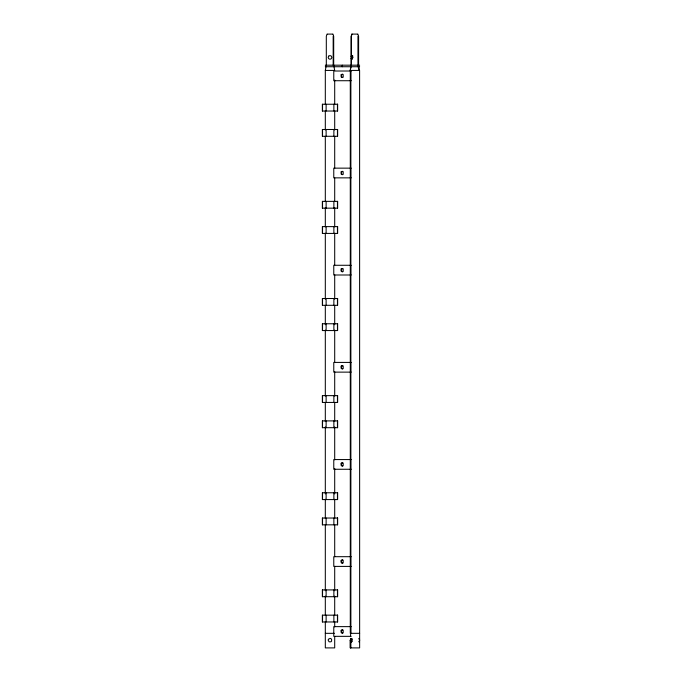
<?xml version="1.0" encoding="UTF-8"?>
<svg xmlns="http://www.w3.org/2000/svg" width="682" height="682" viewBox="0 0 682 682"><rect width="100%" height="100%" fill="white"/><g stroke="black" fill="none" stroke-linecap="round" stroke-linejoin="round"><path stroke-width="1.02" d="M350.343 647.9L350.343 640.1L350.88 638.395L352.125 640.228L350.88 642.06L350.292 640.1L350.94 638.395M350.872 647.9L350.872 639.315L351.392 638.395M351.869 34.1L351.17 36.317L351.17 65.182L350.173 70.425L359.602 70.425L359.644 647.9L350.292 647.9L350.292 640.355M359.602 640.1L359.013 638.395L359.644 640.1L359.047 642.06L359.602 640.355M359.644 633.331L350.292 633.331L350.292 70.425L351.29 65.182L351.29 36.317L351.98 34.1M358.604 36.317L358.604 65.182L359.491 70.425M357.914 34.1L358.493 36.317L358.493 65.182M351.17 56.367L351.622 55.566L353.029 57.416L351.622 59.257L351.17 58.456M351.29 56.367L351.75 55.566M325.314 104.482L325.314 70.425L326.311 65.182L326.311 36.317L327.019 34.1M342.773 271.794L341.75 271.308L341.332 270.14L341.759 268.972L342.773 268.486M342.773 563.196L341.759 562.718L341.332 561.55L341.75 560.382L342.773 559.896M341.341 561.55L341.759 560.382M352.449 641.157L351.392 642.06L350.872 641.157M342.773 74.219L341.75 74.705L341.332 75.873L341.759 77.032L342.773 77.518M342.773 171.353L341.759 171.838L341.332 173.006L341.759 174.174L342.773 174.652M342.773 365.62L341.75 366.106L341.332 367.274L341.759 368.442L342.773 368.928M342.773 462.763L341.75 463.24L341.332 464.408L341.759 465.576L342.773 466.062M342.773 629.836L341.75 630.313L341.332 631.481L341.759 632.649L342.773 633.135M327.437 34.1L332.569 34.1M352.287 34.1L357.487 34.1M325.314 65.182L359.636 65.182M325.314 66.734L359.636 66.734M325.314 70.425L334.7 70.425L333.694 65.182L333.694 36.317L332.995 34.1M351.179 71.013L333.771 71.013L333.771 80.723L351.179 80.723M351.179 168.147L333.771 168.147L333.771 177.857L351.179 177.857M351.179 265.281L333.771 265.281L333.771 274.999L351.179 274.999M351.179 362.415L333.771 362.415L333.771 372.133L351.179 372.133M351.179 459.557L333.771 459.557L333.771 469.267L351.179 469.267M351.179 556.691L333.771 556.691L333.771 566.401L351.179 566.401M351.179 626.63L333.771 626.63L333.771 636.34L351.179 636.34M325.314 633.331L334.342 633.331M352.884 56.069L352.074 55.566L351.69 56.069L352.074 59.257M350.94 642.06L350.343 640.355M351.75 59.257L351.29 58.456M352.006 638.642L352.449 639.298M341.341 270.14L341.759 271.308M358.655 69.376L357.973 65.182L357.973 36.317M350.872 70.425L350.872 633.331M350.599 71.013L350.599 80.723M350.599 168.147L350.599 177.857M350.599 265.281L350.599 274.999M350.599 362.415L350.599 372.133M350.599 459.557L350.599 469.267M350.599 556.691L350.599 566.401M350.599 626.63L350.599 636.34M342.262 65.182L342.262 66.734M337.445 104.235L337.471 111.03M337.445 129.486L337.471 136.289M337.445 201.369L337.471 208.163M337.445 226.62L337.471 233.423M337.445 298.503L337.471 305.306M337.445 323.762L337.471 330.557M337.445 395.637L337.471 402.44M337.445 420.896L337.471 427.691M337.445 492.771L337.471 499.574M337.445 518.03L337.471 524.833M337.445 589.913L337.471 596.707M337.445 615.164L337.471 621.967M334.7 80.007L334.7 104.482M334.7 110.868L334.7 130.015M334.7 136.4L334.7 168.326M334.7 177.9L334.7 201.309M334.7 207.695L334.7 226.85M334.7 233.235L334.7 265.153M334.7 274.735L334.7 299.21M334.7 305.596L334.7 324.743M334.7 330.062L334.7 361.989M334.7 371.562L334.7 396.037M334.7 402.423L334.7 421.578M334.7 426.898L334.7 459.881M334.7 468.398L334.7 493.938M334.7 499.258L334.7 518.405M334.7 524.79L334.7 556.717M334.7 566.29L334.7 590.765M334.7 596.085L334.7 615.241M334.7 621.626L334.7 626.946M334.7 636.451L334.7 647.9L325.314 647.9L325.314 621.626M333.873 104.235L333.873 111.03M333.873 129.486L333.873 136.289M333.873 201.369L333.873 208.163M333.873 226.62L333.873 233.423M333.873 298.503L333.873 305.306M333.873 323.762L333.873 330.557M333.873 395.637L333.873 402.44M333.873 420.896L333.873 427.691M333.873 492.771L333.873 499.574M333.873 518.03L333.873 524.833M333.873 589.913L333.873 596.707M333.873 615.164L333.873 621.967M333.174 36.317L333.174 65.182M326.124 104.235L326.124 111.03M326.124 129.486L326.124 136.289M326.124 201.369L326.124 208.163M326.124 226.62L326.124 233.423M326.124 298.503L326.124 305.306M326.124 323.762L326.124 330.557M326.124 395.637L326.124 402.44M326.124 420.896L326.124 427.691M326.124 492.771L326.124 499.574M326.124 518.03L326.124 524.833M326.124 589.913L326.124 596.707M326.124 615.164L326.124 621.967M325.314 110.868L325.314 130.015M325.314 136.4L325.314 201.309M325.314 207.695L325.314 226.85M325.314 233.235L325.314 299.21M325.314 305.596L325.314 324.743M325.314 330.062L325.314 396.037M325.314 402.423L325.314 421.578M325.314 426.898L325.314 493.938M325.314 499.258L325.314 518.405M325.314 524.79L325.314 590.765M325.314 596.085L325.314 615.241M322.543 104.235L322.518 111.03M322.543 129.486L322.518 136.289M322.543 201.369L322.518 208.163M322.543 226.62L322.518 233.423M322.543 298.503L322.518 305.306M322.543 323.762L322.518 330.557M322.543 395.637L322.518 402.44M322.543 420.896L322.518 427.691M322.543 492.771L322.518 499.574M322.543 518.03L322.518 524.833M322.543 589.913L322.518 596.707M322.543 615.164L322.518 621.967M328.417 639.315L328.178 640.228L329.091 641.813L330.923 641.813L331.588 641.14L331.588 639.315L330.923 638.642L330.003 638.395L328.417 639.315M341.179 74.705L341.179 77.032L342.185 77.518L343.199 77.032L343.191 74.705L342.176 74.219L341.171 74.705M341.179 171.838L341.179 174.174L342.185 174.652L343.199 174.174L343.191 171.838L342.185 171.353L341.179 171.838M341.179 268.972L341.179 271.308L342.185 271.794L343.199 271.308L343.191 268.972L342.176 268.486L341.171 268.972M341.179 366.106L341.179 368.442L342.185 368.928L343.199 368.442L343.191 366.106L342.176 365.62L341.179 366.106M341.179 463.24L341.179 465.576L342.185 466.062L343.199 465.576L343.191 463.24L342.176 462.763L341.171 463.24M341.179 560.382L341.179 562.718L342.185 563.196L343.199 562.718L343.191 560.382L342.176 559.896L341.171 560.382M341.179 630.313L341.179 632.649L342.185 633.135L343.199 632.649L343.191 630.313L342.176 629.836L341.171 630.313M328.698 56.112L328.161 57.416L328.698 58.72L330.003 59.257L331.307 58.72L331.853 57.416L331.307 56.112L330.003 55.566L328.698 56.112M337.633 104.235L322.356 104.235L322.356 111.03L337.633 111.03L337.633 104.235M337.633 129.486L322.356 129.486L322.356 136.289L337.633 136.289L337.633 129.486M337.633 201.369L322.356 201.369L322.356 208.163L337.633 208.163L337.633 201.369M337.633 226.62L322.356 226.62L322.356 233.423L337.633 233.423L337.633 226.62M337.633 298.503L322.356 298.503L322.356 305.306L337.633 305.306L337.633 298.503M337.633 323.762L322.356 323.762L322.356 330.557L337.633 330.557L337.633 323.762M337.633 395.637L322.356 395.637L322.356 402.44L337.633 402.44L337.633 395.637M337.633 420.896L322.356 420.896L322.356 427.691L337.633 427.691L337.633 420.896M337.633 492.771L322.356 492.771L322.356 499.574L337.633 499.574L337.633 492.771M337.633 518.03L322.356 518.03L322.356 524.833L337.633 524.833L337.633 518.03M337.633 589.913L322.356 589.913L322.356 596.707L337.633 596.707L337.633 589.913M337.633 615.164L322.356 615.164L322.356 621.967L337.633 621.967L337.633 615.164"/></g></svg>
